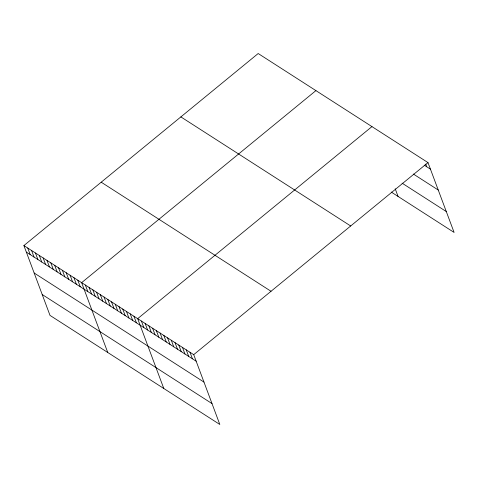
<?xml version="1.0" encoding="UTF-8"?>
<svg xmlns="http://www.w3.org/2000/svg" width="478" height="478" viewBox="0 0 478 478"><rect width="100%" height="100%" fill="white"/><g stroke="black" fill="none" stroke-linecap="round" stroke-linejoin="round"><path stroke-width="0.72" d="M23.9 245.567L193.715 354.652L219.82 424.476L50.005 315.396L23.9 245.567L258.18 53.524L427.995 162.604L454.1 232.433L391.213 192.036M315.916 90.611L81.636 282.659L107.747 352.483M371.956 126.604L137.676 318.653L163.787 388.483M193.715 354.652L427.995 162.604M424.213 165.149L430.439 169.152M413.345 174.034L438.248 190.035M402.082 183.152L446.291 211.551M180.863 116.895L350.679 225.98M101.211 182.196L271.026 291.275M26.35 252.115L196.165 361.201M34.153 272.998L203.969 382.083M42.201 294.514L212.017 403.593M425.725 164.133L426.705 166.75M395.198 188.774L398.06 196.434M189.981 352.25L192.425 358.799M186.241 349.848L188.691 356.397M182.506 347.452L184.956 354.001M178.772 345.05L181.222 351.599M175.038 342.654L177.481 349.197M171.297 340.252L173.747 346.801M167.563 337.85L170.013 344.399M163.829 335.454L166.278 342.003M160.094 333.052L162.538 339.601M156.354 330.651L158.804 337.199M152.619 328.255L155.069 334.803M148.885 325.853L151.335 332.401M145.151 323.451L147.594 329.999M141.41 321.055L143.86 327.603M133.942 316.257L136.391 322.799M130.207 313.855L132.651 320.403M126.467 311.453L128.917 318.001M122.732 309.057L125.182 315.605M118.998 306.655L121.448 313.204M115.258 304.253L117.708 310.802M111.523 301.857L113.973 308.406M107.789 299.455L110.239 306.004M104.055 297.053L106.498 303.602M100.314 294.657L102.764 301.206M96.58 292.255L99.03 298.804M92.846 289.859L95.295 296.402M89.111 287.457L91.555 294.006M85.371 285.055L87.821 291.604M77.789 280.186L80.238 286.734M73.941 277.712L76.384 284.261M70.093 275.238L72.537 281.787M66.239 272.765L68.689 279.313M62.391 270.297L64.841 276.846M58.543 267.823L60.993 274.372M54.695 265.35L57.139 271.898M50.841 262.876L53.291 269.425M46.993 260.402L49.443 266.951M43.145 257.935L45.595 264.477M39.298 255.461L41.747 262.01M35.45 252.987L37.893 259.536M31.596 250.514L34.046 257.062M27.748 248.04L30.198 254.589"/></g></svg>
